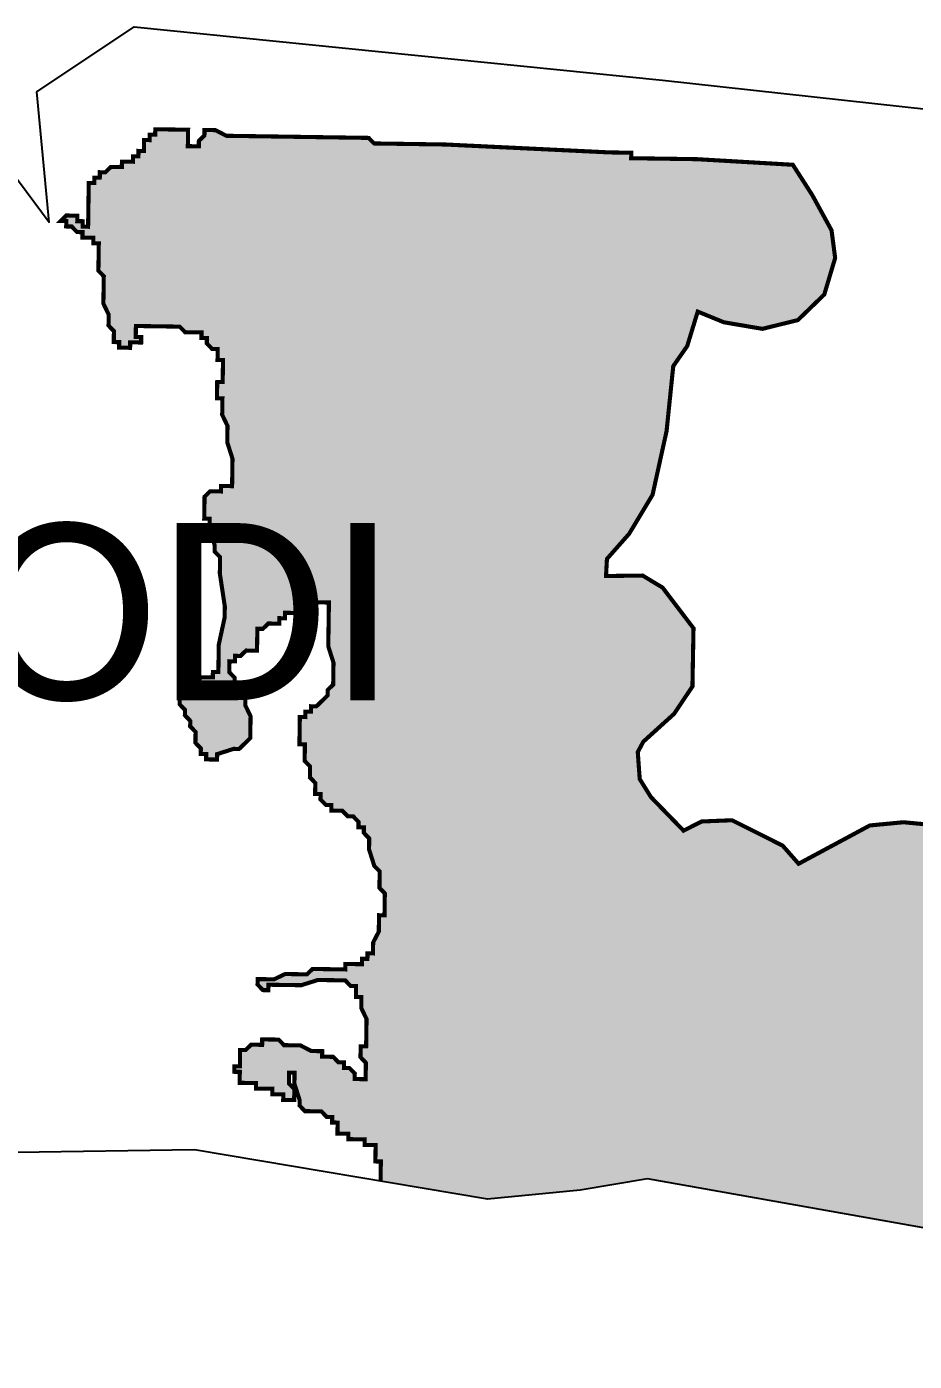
# Model space of a CAD drawing. Header units: metres. Extents: x 264592 to 266705, y 2149023 to 2150025.
# Drawn here: x 265416 to 266061, y 2149023 to 2149993 of the extents above; entities that cross this region are included whole.
import ezdxf

# ---------------------------------------------------------------- set-up
doc = ezdxf.new("R2010")
doc.units = ezdxf.units.M
for name, color, linetype in [('MANGROOVES', 112, 'Continuous'), ('village', 3, 'Continuous'), ('VILLAGE NAME', 250, 'Continuous')]:
    doc.layers.add(name, color=color, linetype=linetype)
doc.styles.get("Standard").update_dxf_attribs({"font": 'simplex.shx'})

msp = doc.modelspace()

# ---------------------------------------------------------------- hatches: boundary and pattern name
at = {"layer": 'MANGROOVES'}
h = msp.add_hatch(dxfattribs=at)
h.set_pattern_fill('GRASS', color=256)
h.set_pattern_definition([(90, (0, 0), (-17.96051224, 17.96051224), [4.7625, -31.15852448]), (45, (0, 0), (-17.96051224213831, 17.96051224213831), [4.7625, -20.6375]), (135, (0, 0), (-17.96051224213831, -17.9605122421383), [4.7625, -20.6375])])
h.paths.add_polyline_path([(265893.4218181372, 2149408.64831233), (265869.7426868677, 2149433.02444458), (265861.5965408087, 2149446.13834095), (265860.170669347, 2149465.771613121), (265864.2075065076, 2149473.311383963), (265886.5865104496, 2149493.572118998), (265899.8836703598, 2149513.477149963), (265900.6347565651, 2149555.718808889), (265878.1711091995, 2149585.269394875), (265863.68226403, 2149594.006024837), (265837.1203098893, 2149593.669769764), (265837.7916912138, 2149606.077060699), (265853.8993911445, 2149624.342230558), (265870.9157080352, 2149652.687380791), (265881.1056309342, 2149699.040088177), (265885.9413652122, 2149746.153322697), (265896.0788393617, 2149760.753469706), (265903.7097250223, 2149785.788775921), (265922.7102427781, 2149778.01068759), (265950.7088068128, 2149773.242617607), (265976.4529424906, 2149779.631360292), (265995.6028122306, 2149798.208546162), (266003.4968943596, 2149824.690856457), (266000.8915826082, 2149844.799931288), (265986.7565251589, 2149870.641891241), (265972.7546472847, 2149892.453070879), (265903.1008816659, 2149896.518167019), (265863.3518210351, 2149897.107989788), (265859.3769480884, 2149897.166971445), (265855.4019923508, 2149897.225954533), (265855.4609839618, 2149901.201489925), (265851.4861110151, 2149901.260471582), (265847.5111552477, 2149901.31945467), (265839.561409384, 2149901.437418222), (265720.3732191324, 2149907.182421684), (265680.6241585016, 2149907.772244453), (265676.649202764, 2149907.831227541), (265672.6743298173, 2149907.890209436), (265668.6994568706, 2149907.949191093), (265664.7834927142, 2149911.983709812), (265617.084603399, 2149912.691497326), (265573.3606698811, 2149913.340301752), (265569.3857969344, 2149913.399283648), (265565.410841167, 2149913.458266497), (265561.4359682202, 2149913.517248392), (265553.5451311469, 2149917.610748529), (265549.5702582002, 2149917.669730186), (265545.5953024626, 2149917.728713274), (265545.5363108516, 2149913.753177881), (265541.5024463236, 2149909.836624146), (265541.4434547126, 2149905.861088753), (265537.4685817659, 2149905.92007041), (265533.4936260283, 2149905.979053497), (265533.5526176393, 2149909.95458889), (265533.6116092503, 2149913.930124521), (265533.6706008613, 2149917.905659914), (265529.6957279146, 2149917.964641571), (265525.7207721472, 2149918.023624659), (265521.7458992004, 2149918.082606554), (265517.7710262835, 2149918.141588211), (265513.7960705161, 2149918.200571299), (265509.8211975694, 2149918.259552956), (265509.7622059584, 2149914.284017563), (265505.7872502208, 2149914.34300065), (265505.7282586098, 2149910.367465019), (265501.7533856928, 2149910.426446676), (265501.6943940818, 2149906.450911283), (265501.6354024708, 2149902.475375891), (265497.6605295241, 2149902.534357786), (265497.6015379131, 2149898.558822393), (265493.6265821755, 2149898.617805481), (265493.5675905347, 2149894.64226985), (265489.5927175879, 2149894.701251507), (265485.6177618504, 2149894.760234594), (265485.5587702394, 2149890.784698963), (265481.5838972926, 2149890.84368062), (265477.6090243459, 2149890.902662516), (265473.5750769973, 2149886.986110449), (265469.6002041101, 2149887.045092106), (265469.5412124991, 2149883.069556475), (265465.5662567019, 2149883.128539562), (265465.5072650909, 2149879.153003931), (265461.5323921442, 2149879.211985588), (265461.4734005332, 2149875.236450434), (265461.4144089222, 2149871.260914803), (265461.3554173112, 2149867.28537941), (265461.2964257002, 2149863.309844017), (265461.2374340892, 2149859.334308386), (265461.1784424782, 2149855.358772993), (265461.1194508672, 2149851.383237362), (265461.0604592562, 2149847.407702208), (265457.0855863094, 2149847.466684103), (265457.1445779204, 2149851.442219257), (265453.1696221828, 2149851.501202345), (265453.2286137938, 2149855.476737976), (265449.2537408471, 2149855.535719633), (265445.2787850797, 2149855.594702721), (265441.2449205518, 2149851.678148746), (265445.2197934687, 2149851.619167089), (265445.1608018577, 2149847.643631935), (265449.1357576251, 2149847.584648848), (265453.0516389608, 2149843.550131559), (265457.0265946984, 2149843.491148472), (265456.9676030874, 2149839.515612841), (265460.9424760342, 2149839.456630945), (265464.9173489809, 2149839.397649288), (265464.8583573699, 2149835.422114134), (265468.8333131373, 2149835.363131046), (265468.7743215263, 2149831.387595415), (265468.6563383043, 2149823.43652463), (265468.5973466933, 2149819.460988998), (265468.5383550823, 2149815.485453367), (265472.4542363584, 2149811.450936317), (265472.2772615254, 2149799.524329901), (265472.1592782736, 2149791.573259115), (265476.0162508488, 2149783.563205242), (265475.898267597, 2149775.61213398), (265479.8141489327, 2149771.577616692), (265479.7551573217, 2149767.602081299), (265479.6961657107, 2149763.626545668), (265483.6710386276, 2149763.567564011), (265483.6120470166, 2149759.592028618), (265487.587002784, 2149759.53304553), (265491.5618757308, 2149759.474063873), (265491.6208673418, 2149763.449599266), (265495.5958230793, 2149763.390616179), (265499.5706960261, 2149763.331634283), (265499.6296876371, 2149767.307169914), (265495.6548146904, 2149767.36615181), (265495.7138063014, 2149771.341687202), (265495.7727979124, 2149775.317222595), (265499.7476708591, 2149775.2582407), (265503.722543776, 2149775.199259043), (265511.6723724604, 2149775.081294298), (265515.6473282278, 2149775.022311211), (265519.6222011447, 2149774.963329554), (265523.5970740914, 2149774.904347658), (265527.5720298588, 2149774.845364571), (265531.4879111946, 2149770.810847521), (265535.4628669322, 2149770.751864433), (265539.4377398789, 2149770.692882776), (265543.4126127958, 2149770.633900881), (265543.3536211848, 2149766.658365488), (265547.3285769224, 2149766.599382401), (265547.2695853114, 2149762.623846769), (265551.1854666471, 2149758.58932972), (265555.1603395939, 2149758.530347824), (265555.1013479829, 2149754.554812431), (265555.0423563719, 2149750.579277039), (265559.0173121095, 2149750.520294189), (265558.9583204985, 2149746.544758558), (265558.8993288875, 2149742.569223166), (265558.8403372765, 2149738.593687773), (265558.7813456655, 2149734.618152142), (265554.8063899279, 2149734.677134991), (265554.7473983169, 2149730.70159936), (265554.6884067059, 2149726.726064205), (265554.6294150949, 2149722.750528574), (265558.6043708324, 2149722.691545725), (265558.5453792214, 2149718.716010094), (265558.4863876104, 2149714.740474939), (265558.4273959994, 2149710.764939308), (265562.2842844725, 2149702.754803658), (265562.2252928615, 2149698.779268265), (265562.1663012505, 2149694.803732872), (265562.1073096395, 2149690.828197241), (265565.9052905738, 2149678.842607975), (265565.7873073518, 2149670.891537189), (265565.7283157408, 2149666.916001558), (265565.6693241298, 2149662.940466166), (265565.6103325188, 2149658.964930773), (265561.6353767514, 2149659.023913622), (265557.6605038047, 2149659.082895517), (265557.6015121937, 2149655.107359886), (265553.6265564561, 2149655.166342735), (265549.6516835093, 2149655.225324631), (265545.6178189516, 2149651.308770895), (265545.5588273406, 2149647.333235502), (265545.4998357296, 2149643.357700109), (265545.4408441186, 2149639.382164478), (265545.3818525076, 2149635.406628847), (265549.3567254543, 2149635.34764719), (265549.2977338433, 2149631.372112036), (265553.0366403461, 2149615.410988092), (265552.977648735, 2149611.4354527), (265556.8936128616, 2149607.400934458), (265556.8346212506, 2149603.425398827), (265556.7756296098, 2149599.449863434), (265556.7166379988, 2149595.474327803), (265560.3375612795, 2149571.562133074), (265560.2785696685, 2149567.586597919), (265560.2195780575, 2149563.611062288), (265555.9497470558, 2149543.792366743), (265555.8907554448, 2149539.81683135), (265555.7727722228, 2149531.865760326), (265555.7137806118, 2149527.890225172), (265555.6547890007, 2149523.914689541), (265551.6798332632, 2149523.97367239), (265551.6208416522, 2149519.998136759), (265547.6459687054, 2149520.057118654), (265543.6710957587, 2149520.116100311), (265535.6622754931, 2149516.258529902), (265531.6874025464, 2149516.317511559), (265531.6284109354, 2149512.341976166), (265527.6534551978, 2149512.400959253), (265527.5944635868, 2149508.425423622), (265527.535471946, 2149504.449888229), (265527.4764803648, 2149500.474352837), (265531.3924444616, 2149496.439834118), (265531.3334528506, 2149492.464298725), (265535.2493341863, 2149488.429781675), (265535.1903425753, 2149484.454246283), (265539.1062238812, 2149480.419728756), (265538.9882406592, 2149472.46865797), (265542.9042047858, 2149468.434139252), (265542.8452131748, 2149464.458603621), (265546.8200861216, 2149464.399621964), (265546.7610945106, 2149460.424086809), (265550.7359674573, 2149460.365104914), (265554.7109231949, 2149460.306122065), (265554.7699148059, 2149464.281657219), (265566.7536080778, 2149468.08024621), (265570.7284809947, 2149468.021264553), (265574.7624283433, 2149471.937817097), (265578.796292901, 2149475.854370356), (265578.855284512, 2149479.829905987), (265578.9732677341, 2149487.780977011), (265579.0322593451, 2149491.756512403), (265575.1753696203, 2149499.766565323), (265575.2343612313, 2149503.742100716), (265575.2933528423, 2149507.717636108), (265575.3523444533, 2149511.69317174), (265571.3773887157, 2149511.752154827), (265571.4363803267, 2149515.72769022), (265567.4615074396, 2149515.786671877), (265567.5204990506, 2149519.76220727), (265563.6046177149, 2149523.796724796), (265563.6636093259, 2149527.772260427), (265563.7226009369, 2149531.747795582), (265567.6974738836, 2149531.688813686), (265567.7564654946, 2149535.664349318), (265571.7313384116, 2149535.605367661), (265575.7652857602, 2149539.521919966), (265579.7401587069, 2149539.46293807), (265583.7151144445, 2149539.403955221), (265583.7741060555, 2149543.379490614), (265583.8330976665, 2149547.355026245), (265583.8920892775, 2149551.330561638), (265583.9510808885, 2149555.306097031), (265587.9259538352, 2149555.247115135), (265591.959818393, 2149559.163668871), (265595.9347741306, 2149559.104685783), (265599.9096470773, 2149559.045703888), (265599.9686386883, 2149563.021239519), (265603.9435944557, 2149562.96225667), (265604.0025860667, 2149566.937792301), (265607.9774590135, 2149566.878810406), (265611.9523319006, 2149566.819828749), (265619.9611522257, 2149570.677399158), (265623.9361079633, 2149570.618416071), (265627.9699725211, 2149574.534969807), (265631.9448454678, 2149574.47598815), (265635.9198012054, 2149574.417005062), (265635.8608095944, 2149570.441469431), (265635.8018179834, 2149566.465934277), (265635.7428263724, 2149562.490398645), (265635.6838347614, 2149558.514863014), (265635.6248431504, 2149554.539327621), (265635.5658515394, 2149550.563792229), (265635.5068599284, 2149546.588256836), (265635.4478683174, 2149542.612721205), (265639.2457664311, 2149530.627133131), (265639.1867748201, 2149526.651597977), (265639.1277832091, 2149522.676062346), (265639.0687915981, 2149518.700526714), (265639.0097999573, 2149514.724991322), (265634.9759353995, 2149510.808437586), (265634.9169437885, 2149506.832901955), (265630.8829964399, 2149502.916349649), (265626.8491318822, 2149498.999795914), (265622.8742589355, 2149499.058777809), (265622.8152673244, 2149495.083242178), (265618.8403115869, 2149495.142225266), (265618.7813199759, 2149491.166689873), (265614.8064470291, 2149491.22567153), (265614.7474554181, 2149487.250136137), (265614.6884638071, 2149483.274600744), (265614.6294721961, 2149479.299065113), (265614.5704805851, 2149475.323529482), (265614.5114889741, 2149471.347994328), (265618.4863619208, 2149471.289012671), (265618.4273703098, 2149467.313477039), (265618.3683786988, 2149463.337941408), (265618.3093870878, 2149459.362406254), (265622.2253512144, 2149455.327887535), (265622.1663596034, 2149451.352352142), (265622.1073679924, 2149447.37681675), (265626.0232493281, 2149443.342299223), (265625.9642577171, 2149439.36676383), (265625.9052661061, 2149435.391228199), (265629.8801390529, 2149435.332246542), (265629.8211474419, 2149431.356711388), (265633.7371103168, 2149427.322109938), (265637.7119832635, 2149427.263128281), (265637.6529916525, 2149423.287592649), (265641.6279474199, 2149423.228609562), (265645.6028203368, 2149423.169627666), (265649.5187016428, 2149419.135110378), (265653.4936574101, 2149419.076127291), (265657.4095387161, 2149415.041610479), (265657.3505471051, 2149411.066074848), (265661.3255028725, 2149411.007091761), (265661.2665112615, 2149407.031556368), (265665.1823925972, 2149402.997039318), (265665.1234009862, 2149399.021503687), (265665.0644093752, 2149395.045968294), (265668.8623074889, 2149383.060379982), (265672.7782716155, 2149379.025861263), (265672.7192800045, 2149375.050326109), (265672.6602883935, 2149371.074790478), (265672.6012967825, 2149367.099254847), (265676.5171781182, 2149363.064738035), (265676.4581865072, 2149359.089202404), (265676.3991948962, 2149355.113667011), (265676.3402032852, 2149351.13813138), (265676.2812116742, 2149347.162595987), (265672.3063387275, 2149347.221577644), (265672.2473471165, 2149343.246042252), (265672.1883555055, 2149339.27050662), (265672.1293638945, 2149335.294971228), (265668.0364249051, 2149327.402883291), (265667.9774333239, 2149323.427348137), (265667.9184416831, 2149319.451812506), (265663.9435687363, 2149319.510794401), (265663.8845771253, 2149315.53525877), (265659.9097041786, 2149315.594240427), (265659.8507125676, 2149311.618705034), (265655.8757568002, 2149311.677688122), (265651.9008838832, 2149311.736669779), (265647.9259281158, 2149311.795652866), (265647.8669365048, 2149307.820117474), (265643.8920635879, 2149307.879099131), (265624.0175332725, 2149308.174010515), (265619.9836687148, 2149304.257456779), (265616.0087129772, 2149304.316439867), (265604.0840113759, 2149304.493386269), (265596.0751910508, 2149300.63581562), (265592.100318104, 2149300.694797516), (265588.1253623664, 2149300.753780603), (265584.1504894197, 2149300.81276226), (265584.0914978087, 2149296.837226868), (265588.0073791444, 2149292.802709818), (265591.982334882, 2149292.74372673), (265592.041326493, 2149296.719262123), (265596.0161994398, 2149296.660280228), (265599.9911552072, 2149296.601297379), (265611.9158568084, 2149296.424350739), (265615.8907297552, 2149296.365369081), (265627.8744229972, 2149300.163957834), (265635.8242516816, 2149300.04599309), (265639.799207449, 2149299.987010002), (265643.7740803659, 2149299.928028107), (265647.7489532828, 2149299.86904645), (265651.6649174392, 2149295.834527969), (265655.6397903562, 2149295.775546312), (265655.5807987452, 2149291.80001092), (265655.5218071342, 2149287.824475288), (265659.4967629015, 2149287.765492201), (265659.4377712905, 2149283.789956808), (265659.3787796795, 2149279.814421415), (265663.2356694043, 2149271.804368496), (265663.1766777933, 2149267.828833342), (265663.1176861823, 2149263.85329771), (265663.0586945713, 2149259.877762318), (265662.9997029603, 2149255.902226925), (265662.9407113492, 2149251.926691294), (265658.9658384025, 2149251.985672951), (265658.9068467915, 2149248.010137558), (265658.8478551805, 2149244.034602165), (265662.7637365162, 2149240.000084877), (265662.7047448754, 2149236.024549484), (265662.6457532644, 2149232.049013853), (265662.5867616534, 2149228.073478699), (265658.6118887067, 2149228.132460356), (265654.6369329691, 2149228.191443443), (265654.6959245801, 2149232.166978598), (265650.7800432444, 2149236.201495886), (265646.8050875068, 2149236.260478973), (265646.8640791178, 2149240.236014366), (265642.8892062008, 2149240.294996023), (265638.9733248949, 2149244.32951355), (265634.9983691275, 2149244.388496637), (265631.0234961808, 2149244.447478294), (265631.0824877918, 2149248.423013687), (265627.1075320542, 2149248.481996775), (265623.1326591074, 2149248.540978432), (265615.2418220341, 2149252.634478807), (265611.2669490874, 2149252.693460464), (265607.29199332, 2149252.752443552), (265603.3171204329, 2149252.811425209), (265599.4012390971, 2149256.845942736), (265595.4262833297, 2149256.904925585), (265591.451410383, 2149256.96390748), (265587.4764546454, 2149257.022890568), (265587.4174630344, 2149253.047354937), (265583.4425900877, 2149253.106336594), (265579.4677171409, 2149253.165318489), (265575.4337697923, 2149249.248765945), (265571.4588968456, 2149249.307747841), (265571.3999052346, 2149245.332212448), (265571.3409136236, 2149241.356676817), (265571.2819219828, 2149237.381141424), (265567.3069662452, 2149237.440124512), (265567.2479746342, 2149233.464588881), (265571.2229303718, 2149233.405605793), (265571.1639387608, 2149229.430070639), (265571.1049471498, 2149225.454535007), (265575.0798200965, 2149225.395553112), (265579.0547758341, 2149225.336570263), (265583.0296487808, 2149225.277588367), (265582.9706571698, 2149221.302052736), (265586.9455301166, 2149221.243071079), (265590.9204858541, 2149221.184087992), (265594.8953588009, 2149221.125106096), (265594.8363671899, 2149217.149570942), (265598.8113229573, 2149217.090588093), (265602.786195904, 2149217.031606197), (265602.727204293, 2149213.056070566), (265606.7020771801, 2149212.997088909), (265610.6770329475, 2149212.938105822), (265610.7360245585, 2149216.913641453), (265610.7950161695, 2149220.889176607), (265606.8790520132, 2149224.923695326), (265606.938043654, 2149228.899230957), (265606.997035265, 2149232.874766111), (265610.9719910026, 2149232.815783024), (265610.9129993916, 2149228.840247869), (265610.8540077806, 2149224.864712238), (265614.6519058943, 2149212.879124165), (265614.5929142833, 2149208.903588533), (265618.5088784099, 2149204.869070292), (265622.4837513566, 2149204.810088396), (265630.4335800409, 2149204.692123652), (265634.3494613767, 2149200.657606363), (265638.3244171441, 2149200.598623276), (265638.2654255331, 2149196.623087883), (265642.24029845, 2149196.564105988), (265642.181306839, 2149192.588570356), (265642.122315228, 2149188.613034964), (265646.0971881449, 2149188.554053307), (265650.0721439123, 2149188.495070219), (265650.0131523013, 2149184.519534826), (265653.9880252182, 2149184.460553169), (265661.9378539324, 2149184.342588425), (265661.8788623214, 2149180.367052794), (265665.8537352681, 2149180.308070898), (265669.8286910057, 2149180.249087811), (265669.7696993947, 2149176.273552656), (265669.7107077837, 2149172.298017025), (265669.6517161727, 2149168.322481394), (265673.6265891194, 2149168.263499737), (265673.5675975084, 2149164.287964582), (265673.5086058974, 2149160.312428951), (265673.4496142864, 2149156.33689332), (265673.4143276198, 2149153.95887059), (265750.986204145, 2149140.828385089), (265818.4309147284, 2149147.477395426), (265867.2798091549, 2149155.575788402), (266141.2155639791, 2149107.0079887), (266568.2091843056, 2149023.110955446), (266567.8098582568, 2149051.608255611), (266566.4466700554, 2149051.628483534), (266566.3876784444, 2149047.652947903), (266566.3286868334, 2149043.67741251), (266562.2947394252, 2149039.760860205), (266558.260874927, 2149035.844306231), (266554.2859191895, 2149035.903289318), (266550.3110462427, 2149035.962270975), (266546.336173296, 2149036.021252871), (266546.395164907, 2149039.996788502), (266542.4202091694, 2149040.055771351), (266542.4792007804, 2149044.031306744), (266538.5043278337, 2149044.090288639), (266538.5633194447, 2149048.065824032), (266534.5883636475, 2149048.124807119), (266530.6134907007, 2149048.183788776), (266526.6386178136, 2149048.242770672), (266522.6636620164, 2149048.301753521), (266518.7477807403, 2149052.336271048), (266518.8067723513, 2149056.311806679), (266518.8657639623, 2149060.287341833), (266522.8406368792, 2149060.228359938), (266522.8996284902, 2149064.203895569), (266522.9586201012, 2149068.179430962), (266526.9335758686, 2149068.120448112), (266526.9925674796, 2149072.095983505), (266530.9674403965, 2149072.03700161), (266534.9423133433, 2149071.978019953), (266535.0013049543, 2149075.953555584), (266538.9762607217, 2149075.894572496), (266539.0352523327, 2149079.870107889), (266543.0101252794, 2149079.811125994), (266546.985081017, 2149079.752143145), (266546.926089406, 2149075.776607752), (266550.9009623528, 2149075.717625856), (266554.8758352995, 2149075.658644199), (266554.9348269105, 2149079.634179592), (266554.9938185215, 2149083.609714985), (266551.0189455748, 2149083.668696642), (266551.0779371858, 2149087.644232035), (266551.1369287968, 2149091.619767666), (266551.1959204078, 2149095.595303297), (266555.1707933545, 2149095.53632164), (266559.0867574811, 2149091.501802921), (266563.061630398, 2149091.442821264), (266567.0365861654, 2149091.383838177), (266567.0955777764, 2149095.359373808), (266567.1968050468, 2149095.357871728), (266566.839946884, 2149120.824515374), (266611.064040334, 2149155.003458539), (266607.788505435, 2149158.378201246), (266592.3607809544, 2149190.418414593), (266596.8075867891, 2149222.163716555), (266589.3887654245, 2149258.061499119), (266585.4138096869, 2149258.120482206), (266581.4389367402, 2149258.179463863), (266581.4979283512, 2149262.154999495), (266577.5229725838, 2149262.213982582), (266577.5819641948, 2149266.189518213), (266566.3651618958, 2149314.072890282), (266566.4241535068, 2149318.048425913), (266566.4831451476, 2149322.023961306), (266562.5672638416, 2149326.058478355), (266562.6262554526, 2149330.034013987), (266562.6852470636, 2149334.009549379), (266558.8282745481, 2149342.019603491), (266558.9462577701, 2149349.970674515), (266555.0303764343, 2149354.005191326), (266555.0893680453, 2149357.980726957), (266555.1483596563, 2149361.956262589), (266555.2073512673, 2149365.931797743), (266555.2663428783, 2149369.907333374), (266555.4433177114, 2149381.833939791), (266555.5023093224, 2149385.809475183), (266555.5613009334, 2149389.785010815), (266559.5951654911, 2149393.70156455), (266559.9363277094, 2149416.693010483), (266556.8535763524, 2149420.291041136), (266535.3674895329, 2149482.150845005), (266572.9208429901, 2149487.932955994), (266572.9357498288, 2149488.937550783), (266572.9947414398, 2149492.913086176), (266573.0537330508, 2149496.888621807), (266569.0787773132, 2149496.947604895), (266569.1377689242, 2149500.923140287), (266565.1628959775, 2149500.982121944), (266561.3059234917, 2149508.992176056), (266557.390042156, 2149513.026693344), (266553.4741608202, 2149517.061210394), (266545.5833237469, 2149521.15471077), (266545.6423153579, 2149525.130246162), (266541.6673595905, 2149525.18922925), (266541.7263512015, 2149529.164764643), (266537.7514782548, 2149529.2237463), (266537.8104698658, 2149533.199281931), (266537.8694614768, 2149537.174817324), (266533.8945885599, 2149537.233799219), (266533.9535801709, 2149541.209334612), (266534.0125717819, 2149545.184870005), (266538.0464363098, 2149549.10142374), (266538.1054279208, 2149553.076959372), (266538.1644195318, 2149557.052494526), (266538.2234111428, 2149561.028030157), (266542.1982840896, 2149560.9690485), (266546.35021469, 2149572.836671829), (266554.5360098481, 2149588.620848894), (266554.5950014591, 2149592.596384525), (266558.5698744059, 2149592.53740263), (266558.6288660169, 2149596.512938023), (266562.6627305746, 2149600.429491758), (266562.7217221856, 2149604.40502739), (266566.7556695342, 2149608.321579456), (266570.7305424511, 2149608.262597799), (266574.7644898295, 2149612.179150343), (266578.7393627465, 2149612.120168447), (266582.7142356932, 2149612.06118679), (266594.6390201449, 2149611.884238958), (266598.6138930917, 2149611.825257063), (266602.5887660384, 2149611.766275406), (266610.5385946929, 2149611.648310661), (266614.4545588493, 2149607.613791943), (266618.4294317663, 2149607.554810047), (266622.404304713, 2149607.49582839), (266626.3792604804, 2149607.436845303), (266626.3202688694, 2149603.461310148), (266630.2951418161, 2149603.402328491), (266634.2700975537, 2149603.343345404), (266638.2449705005, 2149603.284363747), (266638.1859788895, 2149599.308828115), (266641.8161784812, 2149599.254960719), (266643.1261186228, 2149615.141166415), (266642.3968182504, 2149615.151988268), (266638.3629537225, 2149611.235434532), (266634.3880807757, 2149611.294416189), (266630.4131250381, 2149611.353399277), (266626.4972437024, 2149615.387916565), (266626.5562353134, 2149619.363451719), (266622.581279546, 2149619.422434807), (266622.640271157, 2149623.397970438), (266618.7243898213, 2149627.432487726), (266618.7833814323, 2149631.408023119), (266618.5180538651, 2149631.959059824), (266595.7087698195, 2149630.963651611), (266598.8498595357, 2149627.727399111), (266602.8247324824, 2149627.668417454), (266602.7657408714, 2149623.692881823), (266602.7067492604, 2149619.717346191), (266598.7318763137, 2149619.776327848), (266594.7570033669, 2149619.835309744), (266590.7230560184, 2149615.918757677), (266582.7732273042, 2149616.036722422), (266578.8573459685, 2149620.071239233), (266574.8824730515, 2149620.130221128), (266566.9326443672, 2149620.248185873), (266562.9576886296, 2149620.307168961), (266558.9828156829, 2149620.366150618), (266559.0418072939, 2149624.341686249), (266555.0669343472, 2149624.400668144), (266555.1259259582, 2149628.376203775), (266554.3657235055, 2149629.159421028), (266549.2346930443, 2149628.935500371), (266552.4169841395, 2149631.167157632), (266551.2099618316, 2149632.410722017), (266551.2689534426, 2149636.38625741), (266547.2940804958, 2149636.445239305), (266547.3530721068, 2149640.420774698), (266547.4120637178, 2149644.396310329), (266547.4710553288, 2149648.371845722), (266547.5300469398, 2149652.347381115), (266551.5049198866, 2149652.28839922), (266551.5639114976, 2149656.263934851), (266555.5388672352, 2149656.204952002), (266559.5137401819, 2149656.145970106), (266563.4886131287, 2149656.086988449), (266567.4635688663, 2149656.028005362), (266567.4045772552, 2149652.05246973), (266571.3794501722, 2149651.993488073), (266571.3204585612, 2149648.017952681), (266576.3396205315, 2149647.943474954), (266579.3017564107, 2149650.020743138), (266579.3292788565, 2149651.87552309), (266579.3882704675, 2149655.851058722), (266583.3631434143, 2149655.792077065), (266587.3380991817, 2149655.733093977), (266587.445169633, 2149655.731505198), (266591.3545041496, 2149658.473018938), (266591.3719637394, 2149659.649647474), (266587.3970907927, 2149659.708629131), (266587.4560824037, 2149663.684164762), (266583.4811266363, 2149663.74314785), (266579.5062536895, 2149663.802129507), (266575.5313807726, 2149663.861111403), (266575.5903723836, 2149667.836647034), (266571.6744082272, 2149671.871165752), (266567.7585269213, 2149675.905682564), (266567.8175185323, 2149679.881218195), (266563.8425627947, 2149679.940201283), (266563.9015544057, 2149683.915736675), (266563.9605460167, 2149687.891272068), (266559.98567307, 2149687.950253725), (266560.044664681, 2149691.925789356), (266556.0697917342, 2149691.984771252), (266552.0948359966, 2149692.043754101), (266548.1199630499, 2149692.102735996), (266544.1450073123, 2149692.161719084), (266540.1111427248, 2149688.24516511), (266536.1362698078, 2149688.304147005), (266532.1613140404, 2149688.363129854), (266532.1023224592, 2149684.387594461), (266528.1274495125, 2149684.446576357), (266524.0935021639, 2149680.530024052), (266520.0596376061, 2149676.613470078), (266516.0257730484, 2149672.696916819), (266512.0508173108, 2149672.755899668), (266511.9918256998, 2149668.780364037), (266508.0169527531, 2149668.839345932), (266504.1009885967, 2149672.873864412), (266504.1599802077, 2149676.849399567), (266500.1851072907, 2149676.908381462), (266500.2440989017, 2149680.883917093), (266500.3030905128, 2149684.859452486), (266500.3620821238, 2149688.834987879), (266495.4256632607, 2149693.920961021), (266473.7846672535, 2149674.622906208), (266462.5230349302, 2149637.147382021), (266449.0181181431, 2149608.818628073), (266449.3044588566, 2149575.029720068), (266465.110604614, 2149544.681096315), (266488.6879308224, 2149531.133314848), (266509.9652584493, 2149522.100338221), (266516.0552107692, 2149504.97170496), (266499.7608898282, 2149502.439858437), (266465.3751508594, 2149483.138197899), (266439.52811867, 2149451.4264853), (266439.609849453, 2149403.48045826), (266440.9601203501, 2149365.505824566), (266455.8346996903, 2149367.406354666), (266467.8183929324, 2149371.204943657), (266471.734357059, 2149367.170424938), (266475.2962887287, 2149339.282695055), (266475.0603222847, 2149323.380553246), (266470.9084745049, 2149311.512928724), (266466.8155355155, 2149303.620840549), (266470.5545248091, 2149287.659715652), (266474.3524229228, 2149275.674127579), (266478.2683042586, 2149271.639610291), (266494.1679616272, 2149271.403680801), (266498.2018261552, 2149275.320234299), (266498.0838429332, 2149267.369163513), (266493.9909867942, 2149259.477074146), (266486.0411581099, 2149259.595038891), (266470.2005751431, 2149263.806502819), (266454.2419261634, 2149260.066896915), (266446.1741142571, 2149252.233790874), (266438.0473107398, 2149240.425149202), (266429.9795816243, 2149232.592041969), (266425.9456342757, 2149228.675489426), (266410.1050513387, 2149232.886953354), (266386.3145568669, 2149237.216383219), (266378.4238026142, 2149241.309882164), (266374.5668300986, 2149249.319936037), (266370.7099403739, 2149257.329988956), (266370.8279235959, 2149265.281059742), (266367.0299426913, 2149277.266649246), (266367.0889343023, 2149281.242184877), (266369.1059079468, 2149283.200460672), (266324.4137945175, 2149283.167734385), (266276.1293943524, 2149252.99505496), (266259.1949163973, 2149219.415457487), (266239.8357628882, 2149237.353624344), (266220.4766093493, 2149255.291791201), (266227.8006125391, 2149302.497361183), (266238.3634206355, 2149319.991586208), (266242.7357639968, 2149352.111183882), (266237.7507666647, 2149379.88728857), (266224.5232466161, 2149397.734410524), (266193.4432622194, 2149421.026301146), (266162.3058300018, 2149422.223740816), (266140.8116059601, 2149412.001167297), (266099.0840880871, 2149410.414022207), (266053.0293189287, 2149414.774662495), (266028.7082698941, 2149412.43888092), (265976.9635997117, 2149384.609529257), (265965.3835308254, 2149397.774380207), (265928.6145433784, 2149416.215999842), (265906.5225843489, 2149415.318065166)])
h.paths.add_polyline_path([(266420.5549613833, 2149133.321537018), (266424.7068104148, 2149145.189244509), (266433.0695803761, 2149172.900028229), (266441.2553755343, 2149188.684205055), (266461.5428470969, 2149216.218042374), (266469.5516673923, 2149220.075612545), (266477.4424216747, 2149215.982113838), (266493.1651042104, 2149203.819577932), (266504.9128310084, 2149191.716024876), (266516.6015661955, 2149175.636936426), (266520.1635806561, 2149147.749205112), (266519.6916465163, 2149115.944838524), (266519.4556800723, 2149100.042696476), (266515.3037495017, 2149088.175073147), (266479.3526698053, 2149076.77930665), (266475.6136804819, 2149092.740431309), (266467.7229261994, 2149096.833930492), (266440.0755420625, 2149109.173413038), (266420.3779865503, 2149121.39493084), (266420.4369781613, 2149125.370465994)], flags=16)

# ---------------------------------------------------------------- linework, layer by layer
at = {"layer": 'MANGROOVES', "const_width": 2.982}
for points in [[(266099.0840880871, 2149410.414022207), (266053.0293189287, 2149414.774662495), (266028.7082698941, 2149412.43888092), (265976.9635997117, 2149384.609529257), (265965.3835308254, 2149397.774380207), (265928.6145433784, 2149416.215999842), (265906.5225843489, 2149415.318065166), (265893.4218181372, 2149408.64831233), (265869.7426868677, 2149433.02444458), (265861.5965408087, 2149446.13834095), (265860.170669347, 2149465.771613121), (265864.2075065076, 2149473.311383963), (265886.5865104496, 2149493.572118998), (265899.8836703598, 2149513.477149963), (265900.6347565651, 2149555.718808889), (265878.1711091995, 2149585.269394875), (265863.68226403, 2149594.006024837), (265837.1203098893, 2149593.669769764), (265837.7916912138, 2149606.077060699), (265853.8993911445, 2149624.342230558), (265870.9157080352, 2149652.687380791), (265881.1056309342, 2149699.040088177), (265885.9413652122, 2149746.153322697), (265896.0788393617, 2149760.753469706), (265903.7097250223, 2149785.788775921), (265922.7102427781, 2149778.01068759), (265950.7088068128, 2149773.242617607), (265976.4529424906, 2149779.631360292), (265995.6028122306, 2149798.208546162), (266003.4968943596, 2149824.690856457), (266000.8915826082, 2149844.799931288), (265986.7565251589, 2149870.641891241), (265972.7546472847, 2149892.453070879), (265903.1008816659, 2149896.518167019), (265863.3518210351, 2149897.107989788), (265859.3769480884, 2149897.166971445), (265855.4019923508, 2149897.225954533), (265855.4609839618, 2149901.201489925), (265851.4861110151, 2149901.260471582), (265847.5111552477, 2149901.31945467), (265839.561409384, 2149901.437418222), (265720.3732191324, 2149907.182421684), (265680.6241585016, 2149907.772244453), (265676.649202764, 2149907.831227541), (265672.6743298173, 2149907.890209436), (265668.6994568706, 2149907.949191093), (265664.7834927142, 2149911.983709812), (265617.084603399, 2149912.691497326), (265573.3606698811, 2149913.340301752), (265569.3857969344, 2149913.399283648), (265565.410841167, 2149913.458266497), (265561.4359682202, 2149913.517248392), (265553.5451311469, 2149917.610748529), (265549.5702582002, 2149917.669730186), (265545.5953024626, 2149917.728713274), (265545.5363108516, 2149913.753177881), (265541.5024463236, 2149909.836624146), (265541.4434547126, 2149905.861088753), (265537.4685817659, 2149905.92007041), (265533.4936260283, 2149905.979053497), (265533.5526176393, 2149909.95458889), (265533.6116092503, 2149913.930124521), (265533.6706008613, 2149917.905659914), (265529.6957279146, 2149917.964641571), (265525.7207721472, 2149918.023624659), (265521.7458992004, 2149918.082606554), (265517.7710262835, 2149918.141588211), (265513.7960705161, 2149918.200571299), (265509.8211975694, 2149918.259552956), (265509.7622059584, 2149914.284017563), (265505.7872502208, 2149914.34300065), (265505.7282586098, 2149910.367465019), (265501.7533856928, 2149910.426446676), (265501.6943940818, 2149906.450911283), (265501.6354024708, 2149902.475375891), (265497.6605295241, 2149902.534357786), (265497.6015379131, 2149898.558822393), (265493.6265821755, 2149898.617805481), (265493.5675905347, 2149894.64226985), (265489.5927175879, 2149894.701251507), (265485.6177618504, 2149894.760234594), (265485.5587702394, 2149890.784698963), (265481.5838972926, 2149890.84368062), (265477.6090243459, 2149890.902662516), (265473.5750769973, 2149886.986110449), (265469.6002041101, 2149887.045092106), (265469.5412124991, 2149883.069556475), (265465.5662567019, 2149883.128539562), (265465.5072650909, 2149879.153003931), (265461.5323921442, 2149879.211985588), (265461.4734005332, 2149875.236450434), (265461.4144089222, 2149871.260914803), (265461.3554173112, 2149867.28537941), (265461.2964257002, 2149863.309844017), (265461.2374340892, 2149859.334308386), (265461.1784424782, 2149855.358772993), (265461.1194508672, 2149851.383237362), (265461.0604592562, 2149847.407702208), (265457.0855863094, 2149847.466684103), (265457.1445779204, 2149851.442219257), (265453.1696221828, 2149851.501202345), (265453.2286137938, 2149855.476737976), (265449.2537408471, 2149855.535719633), (265445.2787850797, 2149855.594702721), (265441.2449205518, 2149851.678148746), (265445.2197934687, 2149851.619167089), (265445.1608018577, 2149847.643631935), (265449.1357576251, 2149847.584648848), (265453.0516389608, 2149843.550131559), (265457.0265946984, 2149843.491148472), (265456.9676030874, 2149839.515612841), (265460.9424760342, 2149839.456630945), (265464.9173489809, 2149839.397649288), (265464.8583573699, 2149835.422114134), (265468.8333131373, 2149835.363131046), (265468.7743215263, 2149831.387595415), (265468.6563383043, 2149823.43652463), (265468.5973466933, 2149819.460988998), (265468.5383550823, 2149815.485453367), (265472.4542363584, 2149811.450936317), (265472.2772615254, 2149799.524329901), (265472.1592782736, 2149791.573259115), (265476.0162508488, 2149783.563205242), (265475.898267597, 2149775.61213398), (265479.8141489327, 2149771.577616692), (265479.7551573217, 2149767.602081299), (265479.6961657107, 2149763.626545668), (265483.6710386276, 2149763.567564011), (265483.6120470166, 2149759.592028618), (265487.587002784, 2149759.53304553), (265491.5618757308, 2149759.474063873), (265491.6208673418, 2149763.449599266), (265495.5958230793, 2149763.390616179), (265499.5706960261, 2149763.331634283), (265499.6296876371, 2149767.307169914), (265495.6548146904, 2149767.36615181), (265495.7138063014, 2149771.341687202), (265495.7727979124, 2149775.317222595), (265499.7476708591, 2149775.2582407), (265503.722543776, 2149775.199259043), (265511.6723724604, 2149775.081294298), (265515.6473282278, 2149775.022311211), (265519.6222011447, 2149774.963329554), (265523.5970740914, 2149774.904347658), (265527.5720298588, 2149774.845364571), (265531.4879111946, 2149770.810847521), (265535.4628669322, 2149770.751864433), (265539.4377398789, 2149770.692882776), (265543.4126127958, 2149770.633900881), (265543.3536211848, 2149766.658365488), (265547.3285769224, 2149766.599382401), (265547.2695853114, 2149762.623846769), (265551.1854666471, 2149758.58932972), (265555.1603395939, 2149758.530347824), (265555.1013479829, 2149754.554812431), (265555.0423563719, 2149750.579277039), (265559.0173121095, 2149750.520294189), (265558.9583204985, 2149746.544758558), (265558.8993288875, 2149742.569223166), (265558.8403372765, 2149738.593687773), (265558.7813456655, 2149734.618152142), (265554.8063899279, 2149734.677134991), (265554.7473983169, 2149730.70159936), (265554.6884067059, 2149726.726064205), (265554.6294150949, 2149722.750528574), (265558.6043708324, 2149722.691545725), (265558.5453792214, 2149718.716010094), (265558.4863876104, 2149714.740474939), (265558.4273959994, 2149710.764939308), (265562.2842844725, 2149702.754803658), (265562.2252928615, 2149698.779268265), (265562.1663012505, 2149694.803732872), (265562.1073096395, 2149690.828197241), (265565.9052905738, 2149678.842607975), (265565.7873073518, 2149670.891537189), (265565.7283157408, 2149666.916001558), (265565.6693241298, 2149662.940466166), (265565.6103325188, 2149658.964930773), (265561.6353767514, 2149659.023913622), (265557.6605038047, 2149659.082895517), (265557.6015121937, 2149655.107359886), (265553.6265564561, 2149655.166342735), (265549.6516835093, 2149655.225324631), (265545.6178189516, 2149651.308770895), (265545.5588273406, 2149647.333235502), (265545.4998357296, 2149643.357700109), (265545.4408441186, 2149639.382164478), (265545.3818525076, 2149635.406628847), (265549.3567254543, 2149635.34764719), (265549.2977338433, 2149631.372112036), (265553.0366403461, 2149615.410988092), (265552.977648735, 2149611.4354527), (265556.8936128616, 2149607.400934458), (265556.8346212506, 2149603.425398827), (265556.7756296098, 2149599.449863434), (265556.7166379988, 2149595.474327803), (265560.3375612795, 2149571.562133074), (265560.2785696685, 2149567.586597919), (265560.2195780575, 2149563.611062288), (265555.9497470558, 2149543.792366743), (265555.8907554448, 2149539.81683135), (265555.7727722228, 2149531.865760326), (265555.7137806118, 2149527.890225172), (265555.6547890007, 2149523.914689541), (265551.6798332632, 2149523.97367239), (265551.6208416522, 2149519.998136759), (265547.6459687054, 2149520.057118654), (265543.6710957587, 2149520.116100311), (265535.6622754931, 2149516.258529902), (265531.6874025464, 2149516.317511559), (265531.6284109354, 2149512.341976166), (265527.6534551978, 2149512.400959253), (265527.5944635868, 2149508.425423622), (265527.535471946, 2149504.449888229), (265527.4764803648, 2149500.474352837), (265531.3924444616, 2149496.439834118), (265531.3334528506, 2149492.464298725), (265535.2493341863, 2149488.429781675), (265535.1903425753, 2149484.454246283), (265539.1062238812, 2149480.419728756), (265538.9882406592, 2149472.46865797), (265542.9042047858, 2149468.434139252), (265542.8452131748, 2149464.458603621), (265546.8200861216, 2149464.399621964), (265546.7610945106, 2149460.424086809), (265550.7359674573, 2149460.365104914), (265554.7109231949, 2149460.306122065), (265554.7699148059, 2149464.281657219), (265566.7536080778, 2149468.08024621), (265570.7284809947, 2149468.021264553), (265574.7624283433, 2149471.937817097), (265578.796292901, 2149475.854370356), (265578.855284512, 2149479.829905987), (265578.9732677341, 2149487.780977011), (265579.0322593451, 2149491.756512403), (265575.1753696203, 2149499.766565323), (265575.2343612313, 2149503.742100716), (265575.2933528423, 2149507.717636108), (265575.3523444533, 2149511.69317174), (265571.3773887157, 2149511.752154827), (265571.4363803267, 2149515.72769022), (265567.4615074396, 2149515.786671877), (265567.5204990506, 2149519.76220727), (265563.6046177149, 2149523.796724796), (265563.6636093259, 2149527.772260427), (265563.7226009369, 2149531.747795582), (265567.6974738836, 2149531.688813686), (265567.7564654946, 2149535.664349318), (265571.7313384116, 2149535.605367661), (265575.7652857602, 2149539.521919966), (265579.7401587069, 2149539.46293807), (265583.7151144445, 2149539.403955221), (265583.7741060555, 2149543.379490614), (265583.8330976665, 2149547.355026245), (265583.8920892775, 2149551.330561638), (265583.9510808885, 2149555.306097031), (265587.9259538352, 2149555.247115135), (265591.959818393, 2149559.163668871), (265595.9347741306, 2149559.104685783), (265599.9096470773, 2149559.045703888), (265599.9686386883, 2149563.021239519), (265603.9435944557, 2149562.96225667), (265604.0025860667, 2149566.937792301), (265607.9774590135, 2149566.878810406), (265611.9523319006, 2149566.819828749), (265619.9611522257, 2149570.677399158), (265623.9361079633, 2149570.618416071), (265627.9699725211, 2149574.534969807), (265631.9448454678, 2149574.47598815), (265635.9198012054, 2149574.417005062), (265635.8608095944, 2149570.441469431), (265635.8018179834, 2149566.465934277), (265635.7428263724, 2149562.490398645), (265635.6838347614, 2149558.514863014), (265635.6248431504, 2149554.539327621), (265635.5658515394, 2149550.563792229), (265635.5068599284, 2149546.588256836), (265635.4478683174, 2149542.612721205), (265639.2457664311, 2149530.627133131), (265639.1867748201, 2149526.651597977), (265639.1277832091, 2149522.676062346), (265639.0687915981, 2149518.700526714), (265639.0097999573, 2149514.724991322), (265634.9759353995, 2149510.808437586), (265634.9169437885, 2149506.832901955), (265630.8829964399, 2149502.916349649), (265626.8491318822, 2149498.999795914), (265622.8742589355, 2149499.058777809), (265622.8152673244, 2149495.083242178), (265618.8403115869, 2149495.142225266), (265618.7813199759, 2149491.166689873), (265614.8064470291, 2149491.22567153), (265614.7474554181, 2149487.250136137), (265614.6884638071, 2149483.274600744), (265614.6294721961, 2149479.299065113), (265614.5704805851, 2149475.323529482), (265614.5114889741, 2149471.347994328), (265618.4863619208, 2149471.289012671), (265618.4273703098, 2149467.313477039), (265618.3683786988, 2149463.337941408), (265618.3093870878, 2149459.362406254), (265622.2253512144, 2149455.327887535), (265622.1663596034, 2149451.352352142), (265622.1073679924, 2149447.37681675), (265626.0232493281, 2149443.342299223), (265625.9642577171, 2149439.36676383), (265625.9052661061, 2149435.391228199), (265629.8801390529, 2149435.332246542), (265629.8211474419, 2149431.356711388), (265633.7371103168, 2149427.322109938), (265637.7119832635, 2149427.263128281), (265637.6529916525, 2149423.287592649), (265641.6279474199, 2149423.228609562), (265645.6028203368, 2149423.169627666), (265649.5187016428, 2149419.135110378), (265653.4936574101, 2149419.076127291), (265657.4095387161, 2149415.041610479), (265657.3505471051, 2149411.066074848), (265661.3255028725, 2149411.007091761), (265661.2665112615, 2149407.031556368), (265665.1823925972, 2149402.997039318), (265665.1234009862, 2149399.021503687), (265665.0644093752, 2149395.045968294), (265668.8623074889, 2149383.060379982), (265672.7782716155, 2149379.025861263), (265672.7192800045, 2149375.050326109), (265672.6602883935, 2149371.074790478), (265672.6012967825, 2149367.099254847), (265676.5171781182, 2149363.064738035), (265676.4581865072, 2149359.089202404), (265676.3991948962, 2149355.113667011), (265676.3402032852, 2149351.13813138), (265676.2812116742, 2149347.162595987), (265672.3063387275, 2149347.221577644), (265672.2473471165, 2149343.246042252), (265672.1883555055, 2149339.27050662), (265672.1293638945, 2149335.294971228), (265668.0364249051, 2149327.402883291), (265667.9774333239, 2149323.427348137), (265667.9184416831, 2149319.451812506), (265663.9435687363, 2149319.510794401), (265663.8845771253, 2149315.53525877), (265659.9097041786, 2149315.594240427), (265659.8507125676, 2149311.618705034), (265655.8757568002, 2149311.677688122), (265651.9008838832, 2149311.736669779), (265647.9259281158, 2149311.795652866), (265647.8669365048, 2149307.820117474), (265643.8920635879, 2149307.879099131), (265624.0175332725, 2149308.174010515), (265619.9836687148, 2149304.257456779), (265616.0087129772, 2149304.316439867), (265604.0840113759, 2149304.493386269), (265596.0751910508, 2149300.63581562), (265592.100318104, 2149300.694797516), (265588.1253623664, 2149300.753780603), (265584.1504894197, 2149300.81276226), (265584.0914978087, 2149296.837226868), (265588.0073791444, 2149292.802709818), (265591.982334882, 2149292.74372673), (265592.041326493, 2149296.719262123), (265596.0161994398, 2149296.660280228), (265599.9911552072, 2149296.601297379), (265611.9158568084, 2149296.424350739), (265615.8907297552, 2149296.365369081), (265627.8744229972, 2149300.163957834), (265635.8242516816, 2149300.04599309), (265639.799207449, 2149299.987010002), (265643.7740803659, 2149299.928028107), (265647.7489532828, 2149299.86904645), (265651.6649174392, 2149295.834527969), (265655.6397903562, 2149295.775546312), (265655.5807987452, 2149291.80001092), (265655.5218071342, 2149287.824475288), (265659.4967629015, 2149287.765492201), (265659.4377712905, 2149283.789956808), (265659.3787796795, 2149279.814421415), (265663.2356694043, 2149271.804368496), (265663.1766777933, 2149267.828833342), (265663.1176861823, 2149263.85329771), (265663.0586945713, 2149259.877762318), (265662.9997029603, 2149255.902226925), (265662.9407113492, 2149251.926691294), (265658.9658384025, 2149251.985672951), (265658.9068467915, 2149248.010137558), (265658.8478551805, 2149244.034602165), (265662.7637365162, 2149240.000084877), (265662.7047448754, 2149236.024549484), (265662.6457532644, 2149232.049013853), (265662.5867616534, 2149228.073478699), (265658.6118887067, 2149228.132460356), (265654.6369329691, 2149228.191443443), (265654.6959245801, 2149232.166978598), (265650.7800432444, 2149236.201495886), (265646.8050875068, 2149236.260478973), (265646.8640791178, 2149240.236014366), (265642.8892062008, 2149240.294996023), (265638.9733248949, 2149244.32951355), (265634.9983691275, 2149244.388496637), (265631.0234961808, 2149244.447478294), (265631.0824877918, 2149248.423013687), (265627.1075320542, 2149248.481996775), (265623.1326591074, 2149248.540978432), (265615.2418220341, 2149252.634478807), (265611.2669490874, 2149252.693460464), (265607.29199332, 2149252.752443552), (265603.3171204329, 2149252.811425209), (265599.4012390971, 2149256.845942736), (265595.4262833297, 2149256.904925585), (265591.451410383, 2149256.96390748), (265587.4764546454, 2149257.022890568), (265587.4174630344, 2149253.047354937), (265583.4425900877, 2149253.106336594), (265579.4677171409, 2149253.165318489), (265575.4337697923, 2149249.248765945), (265571.4588968456, 2149249.307747841), (265571.3999052346, 2149245.332212448), (265571.3409136236, 2149241.356676817), (265571.2819219828, 2149237.381141424), (265567.3069662452, 2149237.440124512), (265567.2479746342, 2149233.464588881), (265571.2229303718, 2149233.405605793), (265571.1639387608, 2149229.430070639), (265571.1049471498, 2149225.454535007), (265575.0798200965, 2149225.395553112), (265579.0547758341, 2149225.336570263), (265583.0296487808, 2149225.277588367), (265582.9706571698, 2149221.302052736), (265586.9455301166, 2149221.243071079), (265590.9204858541, 2149221.184087992), (265594.8953588009, 2149221.125106096), (265594.8363671899, 2149217.149570942), (265598.8113229573, 2149217.090588093), (265602.786195904, 2149217.031606197), (265602.727204293, 2149213.056070566), (265606.7020771801, 2149212.997088909), (265610.6770329475, 2149212.938105822), (265610.7360245585, 2149216.913641453), (265610.7950161695, 2149220.889176607), (265606.8790520132, 2149224.923695326), (265606.938043654, 2149228.899230957), (265606.997035265, 2149232.874766111), (265610.9719910026, 2149232.815783024), (265610.9129993916, 2149228.840247869), (265610.8540077806, 2149224.864712238), (265614.6519058943, 2149212.879124165), (265614.5929142833, 2149208.903588533), (265618.5088784099, 2149204.869070292), (265622.4837513566, 2149204.810088396), (265630.4335800409, 2149204.692123652), (265634.3494613767, 2149200.657606363), (265638.3244171441, 2149200.598623276), (265638.2654255331, 2149196.623087883), (265642.24029845, 2149196.564105988), (265642.181306839, 2149192.588570356), (265642.122315228, 2149188.613034964), (265646.0971881449, 2149188.554053307), (265650.0721439123, 2149188.495070219), (265650.0131523013, 2149184.519534826), (265653.9880252182, 2149184.460553169), (265661.9378539324, 2149184.342588425), (265661.8788623214, 2149180.367052794), (265665.8537352681, 2149180.308070898), (265669.8286910057, 2149180.249087811), (265669.7696993947, 2149176.273552656), (265669.7107077837, 2149172.298017025), (265669.6517161727, 2149168.322481394), (265673.6265891194, 2149168.263499737), (265673.5675975084, 2149164.287964582), (265673.5086058974, 2149160.312428951), (265673.4496142864, 2149156.33689332), (265673.4143276198, 2149153.95887059)], [(265972.7546472847, 2149892.453070879), (265986.7565251589, 2149870.641891241), (266000.8915826082, 2149844.799931288), (266003.4968943596, 2149824.690856457), (265995.6028122306, 2149798.208546162), (265976.4529424906, 2149779.631360292), (265950.7088068128, 2149773.242617607), (265922.7102427781, 2149778.01068759), (265903.7097250223, 2149785.788775921), (265896.0788393617, 2149760.753469706), (265885.9413652122, 2149746.153322697), (265881.1056309342, 2149699.040088177), (265870.9157080352, 2149652.687380791), (265853.8993911445, 2149624.342230558), (265837.7916912138, 2149606.077060699), (265837.1203098893, 2149593.669769764), (265863.68226403, 2149594.006024837), (265878.1711091995, 2149585.269394875), (265900.6347565651, 2149555.718808889), (265899.8836703598, 2149513.477149963), (265886.5865104496, 2149493.572118998), (265864.2075065076, 2149473.311383963), (265860.170669347, 2149465.771613121), (265861.5965408087, 2149446.13834095), (265869.7426868677, 2149433.02444458), (265893.4218181372, 2149408.64831233), (265906.5225843489, 2149415.318065166), (265928.6145433784, 2149416.215999842), (265965.3835308254, 2149397.774380207), (265976.9635997117, 2149384.609529257), (266028.7082698941, 2149412.43888092), (266053.0293189287, 2149414.774662495), (266099.0840880871, 2149410.414022207)]]:
    msp.add_lwpolyline(points, dxfattribs=at)
at = {"layer": 'village'}
for points in [[(265387.3323443574, 2149911.673444064, 0), (265432.7728831547, 2149850.667040183, 0), (265423.7993129799, 2149945.430805278, 0), (265494.4852954178, 2149992.777777891, 0), (265878.130947593, 2149953.887377674, 0), (266226.1073615528, 2149915.658601269, 0)], [(266705.4259851604, 2149461.748400297, 0), (266654.0237303457, 2149432.728911892, 0), (266646.9818117612, 2149469.199785165, 0), (266613.3342076014, 2149494.155424513, 0), (266535.3674895329, 2149482.150845005, 0), (266556.8535763524, 2149420.291041136, 0), (266599.4967189749, 2149370.520133103, 0), (266663.3455974747, 2149340.84712104, 0), (266619.5857494598, 2149317.406197207, 0), (266610.6059921804, 2149288.040128819, 0), (266655.2041267108, 2149210.383948653, 0), (266645.0333688594, 2149181.256924883, 0), (266566.839946884, 2149120.824515374, 0), (266568.2091843056, 2149023.110955446, 0), (266141.2155639791, 2149107.0079887, 0), (265867.2798091549, 2149155.575788402, 0), (265818.4309147284, 2149147.477395426, 0), (265750.986204145, 2149140.828385089, 0), (265538.233407368, 2149176.840760173, 0), (265409.4299333007, 2149174.862665472, 0)]]:
    msp.add_polyline3d(points, dxfattribs=at)

# ---------------------------------------------------------------- texts
at = {"layer": 'VILLAGE NAME', "insert": (265090.1278262445, 2149632.10649925), "char_height": 128.6465004516829, "attachment_point": 1}
msp.add_mtext_dynamic_manual_height_columns('{\\fCalibri|b0|i0|c0|p34;RAJODI}', width=795.3688755353976, gutter_width=643.2325022584146, heights=[0], dxfattribs=at)

doc.saveas('drawing.dxf')
